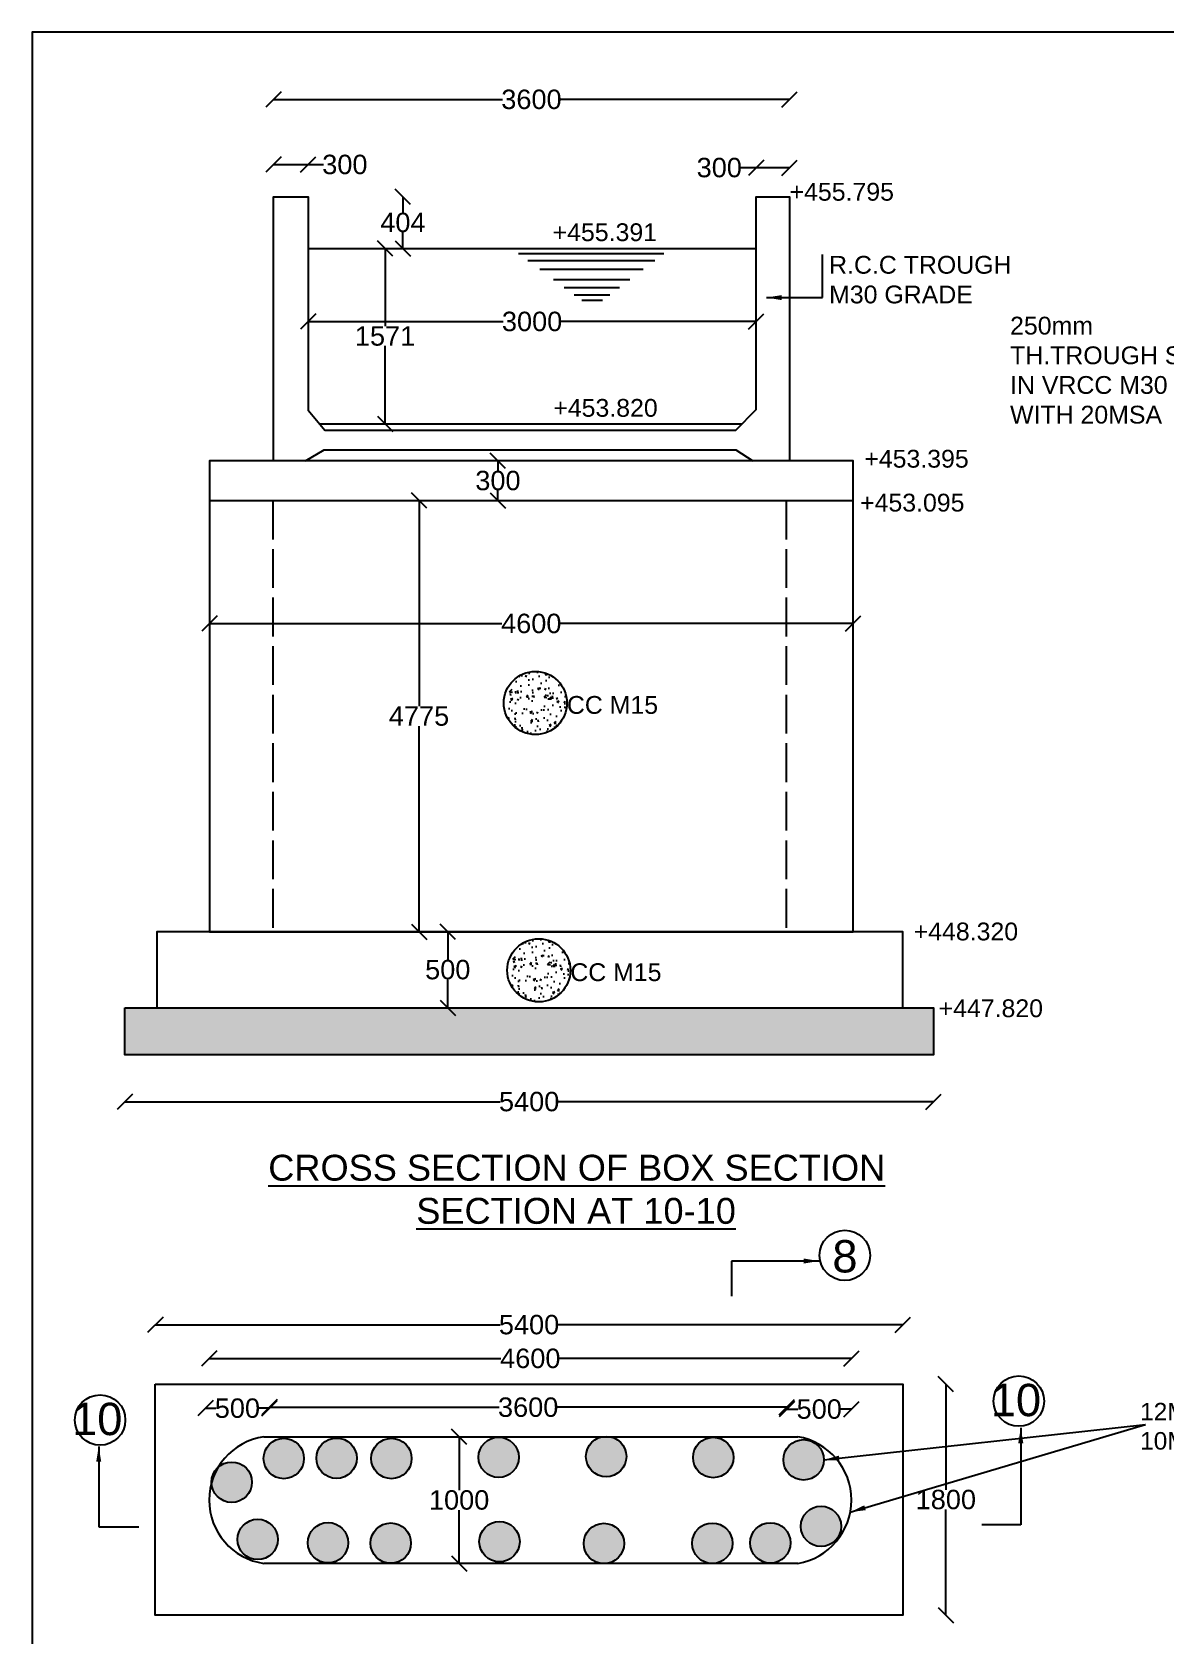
# Model space of a CAD drawing. Header units: millimetres. Extents: x 5124 to 6568637, y 2311 to 91879094.
# Drawn here: x 3768825 to 3775818, y 45945348 to 45955248 of the extents above; entities that cross this region are included whole.
import ezdxf

# ---------------------------------------------------------------- set-up
doc = ezdxf.new("R2010")
doc.units = ezdxf.units.MM
doc.header["$MEASUREMENT"] = 0
doc.linetypes.add('ACAD_ISO02W100', pattern=[15, 12, -3])
for name, color, linetype in [('DIMENSION', 7, 'Continuous'), ('DRAWING', 7, 'Continuous'), ('TEXT', 7, 'Continuous')]:
    doc.layers.add(name, color=color, linetype=linetype)
doc.styles.get("Standard").update_dxf_attribs({"font": 'arial.ttf', "height": 120})
doc.dimstyles.get("Standard").update_dxf_attribs({"dimtxt": 200, "dimasz": 110, "dimexe": 0.18, "dimexo": 0.0625, "dimgap": 0.09, "dimtad": 0, "dimtih": 1, "dimtoh": 1, "dimdec": 0, "dimzin": 0, "dimdsep": 46, "dimtxsty": 'Standard', "dimblk": 'OBLIQUE', "dimcen": 0.09, "dimse1": 1, "dimse2": 1, "dimadec": 0, "dimazin": 0, "dimtfac": 1, "dimtdec": 0, "dimtofl": 0, "dimtmove": 0, "dimatfit": 3, "dimfxl": 1, "dimtolj": 1, "dimtzin": 0, "dimarcsym": 0})

# ---------------------------------------------------------------- blocks, each defined once
blk = doc.blocks.new('_Oblique')
at = {"color": 0, "linetype": 'ByBlock', "lineweight": -2}
blk.add_line((-0.5, -0.5), (0.5, 0.5), dxfattribs=at)
blk = doc.blocks.new('*D80')
at = {"layer": 'Defpoints', "color": 0, "linetype": 'Continuous', "transparency": 16777216}
for p in [(3770530.2, 45953461.6), (3773298.3, 45953461.6), (3773298.3, 45953458.6)]:
    blk.add_point(p, dxfattribs=at)
at = {"layer": 'DIMENSION', "color": 0, "linetype": 'Continuous', "lineweight": -2, "transparency": 16777216}
for p, q in [((3770530.2, 45953458.6), (3771735.2, 45953458.6)), ((3773298.3, 45953458.6), (3772093.3, 45953458.6))]:
    blk.add_line(p, q, dxfattribs=at)
at = {"layer": 'DIMENSION', "color": 0, "linetype": 'Continuous', "lineweight": -2, "transparency": 16777216, "xscale": 95, "yscale": 95, "zscale": 95, "rotation": 180}
blk.add_blockref('_Oblique', (3770530.2, 45953458.6), dxfattribs=at)
at = {"layer": 'DIMENSION', "color": 0, "linetype": 'Continuous', "lineweight": -2, "transparency": 16777216, "xscale": 95, "yscale": 95, "zscale": 95}
blk.add_blockref('_Oblique', (3773298.3, 45953458.6), dxfattribs=at)
at = {"layer": 'DIMENSION', "color": 0, "linetype": 'Continuous', "transparency": 16777216, "insert": (3771914.3, 45953458.6), "char_height": 120, "attachment_point": 5}
blk.add_mtext('\\A1;3000', dxfattribs=at)
blk = doc.blocks.new('*D81')
at = {"layer": 'Defpoints', "color": 0, "linetype": 'Continuous', "transparency": 16777216}
for p in [(3770530.2, 45954230.1), (3770530.2, 45953910.5), (3771116.2, 45953910.5)]:
    blk.add_point(p, dxfattribs=at)
at = {"layer": 'DIMENSION', "color": 0, "linetype": 'Continuous', "lineweight": -2, "transparency": 16777216}
for p, q in [((3771116.2, 45954230.1), (3771116.2, 45954131.6)), ((3771116.2, 45953910.5), (3771116.2, 45954008.9))]:
    blk.add_line(p, q, dxfattribs=at)
at = {"layer": 'DIMENSION', "color": 0, "linetype": 'Continuous', "lineweight": -2, "transparency": 16777216, "xscale": 95, "yscale": 95, "zscale": 95}
for p, rotation in [((3771116.2, 45954230.1), 90), ((3771116.2, 45953910.5), 270)]:
    blk.add_blockref('_Oblique', p, dxfattribs=dict(at, rotation=rotation))
at = {"layer": 'DIMENSION', "color": 0, "linetype": 'Continuous', "transparency": 16777216, "insert": (3771116.2, 45954070.3), "char_height": 120, "attachment_point": 5}
blk.add_mtext('\\A1;404', dxfattribs=at)
blk = doc.blocks.new('*D82')
at = {"layer": 'Defpoints', "color": 0, "linetype": 'Continuous', "transparency": 16777216}
for p in [(3771023.1, 45953910.5), (3771005.9, 45952827.4), (3771023.1, 45952827.4)]:
    blk.add_point(p, dxfattribs=at)
at = {"layer": 'DIMENSION', "color": 0, "linetype": 'Continuous', "lineweight": -2, "transparency": 16777216}
for p, q in [((3771005.9, 45953910.5), (3771005.9, 45953430.3)), ((3771005.9, 45952827.4), (3771005.9, 45953307.6))]:
    blk.add_line(p, q, dxfattribs=at)
at = {"layer": 'DIMENSION', "color": 0, "linetype": 'Continuous', "lineweight": -2, "transparency": 16777216, "xscale": 95, "yscale": 95, "zscale": 95}
for p, rotation in [((3771005.9, 45953910.5), 90), ((3771005.9, 45952827.4), 270)]:
    blk.add_blockref('_Oblique', p, dxfattribs=dict(at, rotation=rotation))
at = {"layer": 'DIMENSION', "color": 0, "linetype": 'Continuous', "transparency": 16777216, "insert": (3771005.9, 45953368.9), "char_height": 120, "attachment_point": 5}
blk.add_mtext('\\A1;1571', dxfattribs=at)
blk = doc.blocks.new('*D85')
at = {"layer": 'Defpoints', "color": 0, "linetype": 'Continuous', "transparency": 16777216}
for p in [(3771604.9, 45952598.2), (3771604.9, 45952352.6), (3771703.3, 45952352.6)]:
    blk.add_point(p, dxfattribs=at)
at = {"layer": 'DRAWING', "color": 0, "linetype": 'Continuous', "lineweight": -2, "transparency": 16777216}
for p, q in [((3771703.3, 45952598.2), (3771703.3, 45952536.8)), ((3771703.3, 45952352.6), (3771703.3, 45952414))]:
    blk.add_line(p, q, dxfattribs=at)
at = {"layer": 'DRAWING', "color": 0, "linetype": 'Continuous', "lineweight": -2, "transparency": 16777216, "xscale": 95, "yscale": 95, "zscale": 95}
for p, rotation in [((3771703.3, 45952598.2), 90), ((3771703.3, 45952352.6), 270)]:
    blk.add_blockref('_Oblique', p, dxfattribs=dict(at, rotation=rotation))
at = {"layer": 'DRAWING', "color": 0, "linetype": 'Continuous', "transparency": 16777216, "insert": (3771703.3, 45952475.4), "char_height": 120, "attachment_point": 5}
blk.add_mtext('\\A1;300', dxfattribs=at)
blk = doc.blocks.new('*D86')
at = {"layer": 'Defpoints', "color": 0, "linetype": 'Continuous', "transparency": 16777216}
for p in [(3771225.1, 45952352.6), (3771215.8, 45949687.6), (3771225.1, 45949687.6)]:
    blk.add_point(p, dxfattribs=at)
at = {"layer": 'DRAWING', "color": 0, "linetype": 'Continuous', "lineweight": -2, "transparency": 16777216}
for p, q in [((3771215.8, 45952352.6), (3771215.8, 45951081.2)), ((3771215.8, 45949687.6), (3771215.8, 45950959))]:
    blk.add_line(p, q, dxfattribs=at)
at = {"layer": 'DRAWING', "color": 0, "linetype": 'Continuous', "lineweight": -2, "transparency": 16777216, "xscale": 95, "yscale": 95, "zscale": 95}
for p, rotation in [((3771215.8, 45952352.6), 90), ((3771215.8, 45949687.6), 270)]:
    blk.add_blockref('_Oblique', p, dxfattribs=dict(at, rotation=rotation))
at = {"layer": 'DRAWING', "color": 0, "linetype": 'Continuous', "transparency": 16777216, "insert": (3771215.8, 45951020.1), "char_height": 120, "attachment_point": 5}
blk.add_mtext('\\A1;4775', dxfattribs=at)
blk = doc.blocks.new('*D87')
at = {"layer": 'Defpoints', "color": 0, "linetype": 'Continuous', "transparency": 16777216}
for p in [(3769920.4, 45951592.3), (3773897.9, 45951592.3), (3773897.9, 45951592.3)]:
    blk.add_point(p, dxfattribs=at)
at = {"layer": 'DRAWING', "color": 0, "linetype": 'Continuous', "lineweight": -2, "transparency": 16777216}
for p, q in [((3769920.4, 45951592.3), (3771727.7, 45951592.3)), ((3773897.9, 45951592.3), (3772090.6, 45951592.3))]:
    blk.add_line(p, q, dxfattribs=at)
at = {"layer": 'DRAWING', "color": 0, "linetype": 'Continuous', "lineweight": -2, "transparency": 16777216, "xscale": 95, "yscale": 95, "zscale": 95, "rotation": 180}
blk.add_blockref('_Oblique', (3769920.4, 45951592.3), dxfattribs=at)
at = {"layer": 'DRAWING', "color": 0, "linetype": 'Continuous', "lineweight": -2, "transparency": 16777216, "xscale": 95, "yscale": 95, "zscale": 95}
blk.add_blockref('_Oblique', (3773897.9, 45951592.3), dxfattribs=at)
at = {"layer": 'DRAWING', "color": 0, "linetype": 'Continuous', "transparency": 16777216, "insert": (3771909.2, 45951592.3), "char_height": 120, "attachment_point": 5}
blk.add_mtext('\\A1;4600', dxfattribs=at)
blk = doc.blocks.new('*D88')
at = {"layer": 'Defpoints', "color": 0, "linetype": 'Continuous', "transparency": 16777216}
for p in [(3771393.2, 45949687.6), (3771393.2, 45949687.6), (3771393.2, 45949218.4)]:
    blk.add_point(p, dxfattribs=at)
at = {"layer": 'DRAWING', "color": 0, "linetype": 'Continuous', "lineweight": -2, "transparency": 16777216}
for p, q in [((3771393.2, 45949687.6), (3771393.2, 45949514.3)), ((3771393.2, 45949218.4), (3771393.2, 45949391.6))]:
    blk.add_line(p, q, dxfattribs=at)
at = {"layer": 'DRAWING', "color": 0, "linetype": 'Continuous', "lineweight": -2, "transparency": 16777216, "xscale": 95, "yscale": 95, "zscale": 95}
for p, rotation in [((3771393.2, 45949687.6), 90), ((3771393.2, 45949218.4), 270)]:
    blk.add_blockref('_Oblique', p, dxfattribs=dict(at, rotation=rotation))
at = {"layer": 'DRAWING', "color": 0, "linetype": 'Continuous', "transparency": 16777216, "insert": (3771393.2, 45949453), "char_height": 120, "attachment_point": 5}
blk.add_mtext('\\A1;500', dxfattribs=at)
blk = doc.blocks.new('*D89')
at = {"layer": 'Defpoints', "color": 0, "linetype": 'Continuous', "transparency": 16777216}
for p in [(3769398, 45948927.8), (3774394.3, 45948927.8), (3774394.3, 45948637.5)]:
    blk.add_point(p, dxfattribs=at)
at = {"layer": 'DRAWING', "color": 0, "linetype": 'Continuous', "lineweight": -2, "transparency": 16777216}
for p, q in [((3769398, 45948637.5), (3771717.1, 45948637.5)), ((3774394.3, 45948637.5), (3772075.2, 45948637.5))]:
    blk.add_line(p, q, dxfattribs=at)
at = {"layer": 'DRAWING', "color": 0, "linetype": 'Continuous', "lineweight": -2, "transparency": 16777216, "xscale": 95, "yscale": 95, "zscale": 95, "rotation": 180}
blk.add_blockref('_Oblique', (3769398, 45948637.5), dxfattribs=at)
at = {"layer": 'DRAWING', "color": 0, "linetype": 'Continuous', "lineweight": -2, "transparency": 16777216, "xscale": 95, "yscale": 95, "zscale": 95}
blk.add_blockref('_Oblique', (3774394.3, 45948637.5), dxfattribs=at)
at = {"layer": 'DRAWING', "color": 0, "linetype": 'Continuous', "transparency": 16777216, "insert": (3771896.1, 45948637.5), "char_height": 120, "attachment_point": 5}
blk.add_mtext('\\A1;5400', dxfattribs=at)
blk = doc.blocks.new('*D90')
at = {"layer": 'Defpoints', "color": 0, "linetype": 'Continuous', "transparency": 16777216}
for p in [(3770530.2, 45954428.7), (3770315.8, 45954230.1), (3770530.2, 45954230.1)]:
    blk.add_point(p, dxfattribs=at)
at = {"layer": 'DIMENSION', "color": 0, "linetype": 'Continuous', "lineweight": -2, "transparency": 16777216}
for p, q in [((3770315.8, 45954428.7), (3770530.2, 45954428.7)), ((3770530.2, 45954428.7), (3770625.2, 45954428.7))]:
    blk.add_line(p, q, dxfattribs=at)
at = {"layer": 'DIMENSION', "color": 0, "linetype": 'Continuous', "lineweight": -2, "transparency": 16777216, "xscale": 95, "yscale": 95, "zscale": 95, "rotation": 180}
blk.add_blockref('_Oblique', (3770315.8, 45954428.7), dxfattribs=at)
at = {"layer": 'DIMENSION', "color": 0, "linetype": 'Continuous', "lineweight": -2, "transparency": 16777216, "xscale": 95, "yscale": 95, "zscale": 95}
blk.add_blockref('_Oblique', (3770530.2, 45954428.7), dxfattribs=at)
at = {"layer": 'DIMENSION', "color": 0, "linetype": 'Continuous', "transparency": 16777216, "insert": (3770757.6, 45954428.7), "char_height": 120, "attachment_point": 5}
blk.add_mtext('\\A1;300', dxfattribs=at)
blk = doc.blocks.new('*D91')
at = {"layer": 'Defpoints', "color": 0, "linetype": 'Continuous', "transparency": 16777216}
for p in [(3773298.3, 45954409.4), (3773298.3, 45954230.1), (3773504.2, 45954230.1)]:
    blk.add_point(p, dxfattribs=at)
at = {"layer": 'DIMENSION', "color": 0, "linetype": 'Continuous', "lineweight": -2, "transparency": 16777216}
for p, q in [((3773298.3, 45954409.4), (3773203.3, 45954409.4)), ((3773504.2, 45954409.4), (3773298.3, 45954409.4))]:
    blk.add_line(p, q, dxfattribs=at)
at = {"layer": 'DIMENSION', "color": 0, "linetype": 'Continuous', "lineweight": -2, "transparency": 16777216, "xscale": 95, "yscale": 95, "zscale": 95, "rotation": 180}
blk.add_blockref('_Oblique', (3773298.3, 45954409.4), dxfattribs=at)
at = {"layer": 'DIMENSION', "color": 0, "linetype": 'Continuous', "lineweight": -2, "transparency": 16777216, "xscale": 95, "yscale": 95, "zscale": 95}
blk.add_blockref('_Oblique', (3773504.2, 45954409.4), dxfattribs=at)
at = {"layer": 'DIMENSION', "color": 0, "linetype": 'Continuous', "transparency": 16777216, "insert": (3773070.9, 45954409.4), "char_height": 120, "attachment_point": 5}
blk.add_mtext('\\A1;300', dxfattribs=at)
blk = doc.blocks.new('*D92')
at = {"layer": 'Defpoints', "color": 0, "linetype": 'Continuous', "transparency": 16777216}
for p in [(3773505, 45954831), (3770315.8, 45954230.1), (3773505, 45954205.5)]:
    blk.add_point(p, dxfattribs=at)
at = {"layer": 'DIMENSION', "color": 0, "linetype": 'Continuous', "lineweight": -2, "transparency": 16777216}
for p, q in [((3770315.8, 45954831), (3771731.4, 45954831)), ((3773505, 45954831), (3772089.4, 45954831))]:
    blk.add_line(p, q, dxfattribs=at)
at = {"layer": 'DIMENSION', "color": 0, "linetype": 'Continuous', "lineweight": -2, "transparency": 16777216, "xscale": 95, "yscale": 95, "zscale": 95, "rotation": 180}
blk.add_blockref('_Oblique', (3770315.8, 45954831), dxfattribs=at)
at = {"layer": 'DIMENSION', "color": 0, "linetype": 'Continuous', "lineweight": -2, "transparency": 16777216, "xscale": 95, "yscale": 95, "zscale": 95}
blk.add_blockref('_Oblique', (3773505, 45954831), dxfattribs=at)
at = {"layer": 'DIMENSION', "color": 0, "linetype": 'Continuous', "transparency": 16777216, "insert": (3771910.4, 45954831), "char_height": 120, "attachment_point": 5}
blk.add_mtext('\\A1;3600', dxfattribs=at)
blk = doc.blocks.new('*D119')
at = {"layer": 'Defpoints', "color": 0, "linetype": 'Continuous', "transparency": 16777216}
for p in [(3774204.6, 45947259.2), (3769586.5, 45946892.6), (3774204.6, 45946892.6)]:
    blk.add_point(p, dxfattribs=at)
at = {"layer": 'DIMENSION', "color": 0, "linetype": 'Continuous', "lineweight": -2, "transparency": 16777216}
for p, q in [((3769586.5, 45947259.2), (3771716.5, 45947259.2)), ((3774204.6, 45947259.2), (3772074.6, 45947259.2))]:
    blk.add_line(p, q, dxfattribs=at)
at = {"layer": 'DIMENSION', "color": 0, "linetype": 'Continuous', "lineweight": -2, "transparency": 16777216, "xscale": 95, "yscale": 95, "zscale": 95, "rotation": 180}
blk.add_blockref('_Oblique', (3769586.5, 45947259.2), dxfattribs=at)
at = {"layer": 'DIMENSION', "color": 0, "linetype": 'Continuous', "lineweight": -2, "transparency": 16777216, "xscale": 95, "yscale": 95, "zscale": 95}
blk.add_blockref('_Oblique', (3774204.6, 45947259.2), dxfattribs=at)
at = {"layer": 'DIMENSION', "color": 0, "linetype": 'Continuous', "transparency": 16777216, "insert": (3771895.5, 45947259.2), "char_height": 120, "attachment_point": 5}
blk.add_mtext('\\A1;5400', dxfattribs=at)
blk = doc.blocks.new('*D120')
at = {"layer": 'Defpoints', "color": 0, "linetype": 'Continuous', "transparency": 16777216}
for p in [(3773887.1, 45947050.7), (3769919.2, 45946175.6), (3773887.1, 45946175.6)]:
    blk.add_point(p, dxfattribs=at)
at = {"layer": 'DIMENSION', "color": 0, "linetype": 'Continuous', "lineweight": -2, "transparency": 16777216}
for p, q in [((3769919.2, 45947050.7), (3771721.7, 45947050.7)), ((3773887.1, 45947050.7), (3772084.7, 45947050.7))]:
    blk.add_line(p, q, dxfattribs=at)
at = {"layer": 'DIMENSION', "color": 0, "linetype": 'Continuous', "lineweight": -2, "transparency": 16777216, "xscale": 95, "yscale": 95, "zscale": 95, "rotation": 180}
blk.add_blockref('_Oblique', (3769919.2, 45947050.7), dxfattribs=at)
at = {"layer": 'DIMENSION', "color": 0, "linetype": 'Continuous', "lineweight": -2, "transparency": 16777216, "xscale": 95, "yscale": 95, "zscale": 95}
blk.add_blockref('_Oblique', (3773887.1, 45947050.7), dxfattribs=at)
at = {"layer": 'DIMENSION', "color": 0, "linetype": 'Continuous', "transparency": 16777216, "insert": (3771903.2, 45947050.7), "char_height": 120, "attachment_point": 5}
blk.add_mtext('\\A1;4600', dxfattribs=at)
blk = doc.blocks.new('*D121')
at = {"layer": 'Defpoints', "color": 0, "linetype": 'Continuous', "transparency": 16777216}
for p in [(3773489, 45946749), (3770291.1, 45946567.1), (3773489, 45946567.1)]:
    blk.add_point(p, dxfattribs=at)
at = {"layer": 'DIMENSION', "color": 0, "linetype": 'Continuous', "lineweight": -2, "transparency": 16777216}
for p, q in [((3770291.1, 45946749), (3771711, 45946749)), ((3773489, 45946749), (3772069.1, 45946749))]:
    blk.add_line(p, q, dxfattribs=at)
at = {"layer": 'DIMENSION', "color": 0, "linetype": 'Continuous', "lineweight": -2, "transparency": 16777216, "xscale": 95, "yscale": 95, "zscale": 95, "rotation": 180}
blk.add_blockref('_Oblique', (3770291.1, 45946749), dxfattribs=at)
at = {"layer": 'DIMENSION', "color": 0, "linetype": 'Continuous', "lineweight": -2, "transparency": 16777216, "xscale": 95, "yscale": 95, "zscale": 95}
blk.add_blockref('_Oblique', (3773489, 45946749), dxfattribs=at)
at = {"layer": 'DIMENSION', "color": 0, "linetype": 'Continuous', "transparency": 16777216, "insert": (3771890, 45946749), "char_height": 120, "attachment_point": 5}
blk.add_mtext('\\A1;3600', dxfattribs=at)
blk = doc.blocks.new('*D122')
at = {"layer": 'Defpoints', "color": 0, "linetype": 'Continuous', "transparency": 16777216}
for p in [(3773489, 45946749), (3773887.8, 45946749), (3773887.8, 45946737.3)]:
    blk.add_point(p, dxfattribs=at)
at = {"layer": 'DIMENSION', "color": 0, "linetype": 'Continuous', "lineweight": -2, "transparency": 16777216}
for p, q in [((3773489, 45946737.3), (3773555.9, 45946737.3)), ((3773887.8, 45946737.3), (3773820.8, 45946737.3))]:
    blk.add_line(p, q, dxfattribs=at)
at = {"layer": 'DIMENSION', "color": 0, "linetype": 'Continuous', "lineweight": -2, "transparency": 16777216, "xscale": 95, "yscale": 95, "zscale": 95, "rotation": 180}
blk.add_blockref('_Oblique', (3773489, 45946737.3), dxfattribs=at)
at = {"layer": 'DIMENSION', "color": 0, "linetype": 'Continuous', "lineweight": -2, "transparency": 16777216, "xscale": 95, "yscale": 95, "zscale": 95}
blk.add_blockref('_Oblique', (3773887.8, 45946737.3), dxfattribs=at)
at = {"layer": 'DIMENSION', "color": 0, "linetype": 'Continuous', "transparency": 16777216, "insert": (3773688.4, 45946737.3), "char_height": 120, "attachment_point": 5}
blk.add_mtext('\\A1;500', dxfattribs=at)
blk = doc.blocks.new('*D123')
at = {"layer": 'Defpoints', "color": 0, "linetype": 'Continuous', "transparency": 16777216}
for p in [(3769895.8, 45946749), (3769895.8, 45946742.9), (3770291.1, 45946749)]:
    blk.add_point(p, dxfattribs=at)
at = {"layer": 'DIMENSION', "color": 0, "linetype": 'Continuous', "lineweight": -2, "transparency": 16777216}
for p, q in [((3769895.8, 45946742.9), (3769961, 45946742.9)), ((3770291.1, 45946742.9), (3770225.9, 45946742.9))]:
    blk.add_line(p, q, dxfattribs=at)
at = {"layer": 'DIMENSION', "color": 0, "linetype": 'Continuous', "lineweight": -2, "transparency": 16777216, "xscale": 95, "yscale": 95, "zscale": 95, "rotation": 180}
blk.add_blockref('_Oblique', (3769895.8, 45946742.9), dxfattribs=at)
at = {"layer": 'DIMENSION', "color": 0, "linetype": 'Continuous', "lineweight": -2, "transparency": 16777216, "xscale": 95, "yscale": 95, "zscale": 95}
blk.add_blockref('_Oblique', (3770291.1, 45946742.9), dxfattribs=at)
at = {"layer": 'DIMENSION', "color": 0, "linetype": 'Continuous', "transparency": 16777216, "insert": (3770093.5, 45946742.9), "char_height": 120, "attachment_point": 5}
blk.add_mtext('\\A1;500', dxfattribs=at)
blk = doc.blocks.new('*D124')
at = {"layer": 'Defpoints', "color": 0, "linetype": 'Continuous', "transparency": 16777216}
for p in [(3771472.5, 45946567.1), (3771463.5, 45945784.1), (3771472.5, 45945784.1)]:
    blk.add_point(p, dxfattribs=at)
at = {"layer": 'DIMENSION', "color": 0, "linetype": 'Continuous', "lineweight": -2, "transparency": 16777216}
for p, q in [((3771463.5, 45946567.1), (3771463.5, 45946236.9)), ((3771463.5, 45945784.1), (3771463.5, 45946114.2))]:
    blk.add_line(p, q, dxfattribs=at)
at = {"layer": 'DIMENSION', "color": 0, "linetype": 'Continuous', "lineweight": -2, "transparency": 16777216, "xscale": 95, "yscale": 95, "zscale": 95}
for p, rotation in [((3771463.5, 45946567.1), 90), ((3771463.5, 45945784.1), 270)]:
    blk.add_blockref('_Oblique', p, dxfattribs=dict(at, rotation=rotation))
at = {"layer": 'DIMENSION', "color": 0, "linetype": 'Continuous', "transparency": 16777216, "insert": (3771463.5, 45946175.6), "char_height": 120, "attachment_point": 5}
blk.add_mtext('\\A1;1000', dxfattribs=at)
blk = doc.blocks.new('*D125')
at = {"layer": 'Defpoints', "color": 0, "linetype": 'Continuous', "transparency": 16777216}
for p in [(3774204.6, 45946892.6), (3774204.6, 45945464.3), (3774470.7, 45945464.3)]:
    blk.add_point(p, dxfattribs=at)
at = {"layer": 'DIMENSION', "color": 0, "linetype": 'Continuous', "lineweight": -2, "transparency": 16777216}
for p, q in [((3774470.7, 45946892.6), (3774470.7, 45946239.8)), ((3774470.7, 45945464.3), (3774470.7, 45946117.1))]:
    blk.add_line(p, q, dxfattribs=at)
at = {"layer": 'DIMENSION', "color": 0, "linetype": 'Continuous', "lineweight": -2, "transparency": 16777216, "xscale": 95, "yscale": 95, "zscale": 95}
for p, rotation in [((3774470.7, 45946892.6), 90), ((3774470.7, 45945464.3), 270)]:
    blk.add_blockref('_Oblique', p, dxfattribs=dict(at, rotation=rotation))
at = {"layer": 'DIMENSION', "color": 0, "linetype": 'Continuous', "transparency": 16777216, "insert": (3774470.7, 45946178.4), "char_height": 120, "attachment_point": 5}
blk.add_mtext('\\A1;1800', dxfattribs=at)

msp = doc.modelspace()

# ---------------------------------------------------------------- hatches: boundary and pattern name
at = {"layer": 'DRAWING', "linetype": 'Continuous'}
h = msp.add_hatch(dxfattribs=at)
h.set_pattern_fill('AR-CONC', color=256, scale=20, style=0)
h.set_pattern_definition([(50, (0, 0), (143.45203652, -12.550427), [15, -165]), (355, (0, 0), (-27.7502667, 150.43842674), [12, -132]), (100.4514, (11.95, -1.05), (115.70187634, 137.8879084), [12.748038, -140.2284224]), (46.1842, (0, 40), (213.4482097, -33.10380287), [22.5, -247.5]), (96.6356, (17.79, 37.24), (186.9325411, 194.8235742), [19.1220576, -210.3426]), (351.1842, (0, 40), (186.932389, 194.8237202), [18, -198]), (21, (20, 30), (119.38141042, -80.52377813), [15, -165]), (326, (20, 30), (48.6630664, 145.030009), [12, -132]), (71.4514, (29.95, 23.29), (168.0445257, 64.50609934), [12.748038, -140.2284224]), (37.5, (0, 0), (2.431971063, 66.578770766), [0, -130.4, 0, -134, 0, -132.5]), (7.5, (0, 0), (52.61390749, 78.88234238), [0, -76.4, 0, -127.4, 0, -50.5]), (327.5, (-44.6, 0), (106.764487234, -4.510974347), [0, -50, 0, -156, 0, -207]), (317.5, (-64.6, 0), (116.63723387, 20.02099647), [0, -65, 0, -103.6, 0, -147])])
h.paths.add_polyline_path([(3772129.6, 45951101.2, 1), (3771739.6, 45951101.2, 1)])
h = msp.add_hatch(dxfattribs=at)
h.set_pattern_fill('AR-CONC', color=256, scale=20, style=0)
h.set_pattern_definition([(50, (21.23, -1651.79), (143.45203652, -12.550427), [15, -165]), (355, (21.23, -1651.79), (-27.7502667, 150.43842674), [12, -132]), (100.4514, (33.18, -1652.84), (115.70187634, 137.8879084), [12.748038, -140.2284224]), (46.1842, (21.23, -1611.8), (213.4482097, -33.10380287), [22.5, -247.5]), (96.6356, (39.01, -1614.55), (186.9325411, 194.8235742), [19.1220576, -210.3426]), (351.1842, (21.23, -1611.8), (186.932389, 194.8237202), [18, -198]), (21, (41.23, -1621.79), (119.38141042, -80.52377813), [15, -165]), (326, (41.23, -1621.79), (48.6630664, 145.030009), [12, -132]), (71.4514, (51.18, -1628.5), (168.0445257, 64.50609934), [12.748038, -140.2284224]), (37.5, (21.227, -1651.79), (2.431971063, 66.578770766), [0, -130.4, 0, -134, 0, -132.5]), (7.5, (21.23, -1651.79), (52.61390749, 78.88234238), [0, -76.4, 0, -127.4, 0, -50.5]), (327.5, (-23.373, -1651.79), (106.764487234, -4.510974347), [0, -50, 0, -156, 0, -207]), (317.5, (-43.37, -1651.79), (116.63723387, 20.02099647), [0, -65, 0, -103.6, 0, -147])])
h.paths.add_polyline_path([(3772150.8, 45949449.4, 1), (3771760.8, 45949449.4, 1)])
h = msp.add_hatch(dxfattribs=at)
h.set_pattern_fill('AR-CONC', color=256, scale=25, style=0)
h.set_pattern_definition([(50, (0, 0), (179.31504565, -15.68803375), [18.75, -206.25]), (355, (0, 0), (-34.6878334, 188.0480334), [15, -165]), (100.4514, (14.94, -1.3), (144.6273454, 172.3598855), [15.9350475, -175.285528]), (46.1842, (0, 50), (266.8102622, -41.3797536), [28.125, -309.375]), (96.6356, (22.23, 46.55), (233.6656764, 243.5294677), [23.902572, -262.92825]), (351.1842, (0, 50), (233.6654863, 243.5296502), [22.5, -247.5]), (21, (25, 37.5), (149.22676303, -100.65472267), [18.75, -206.25]), (326, (25, 37.5), (60.828833, 181.28751126), [15, -165]), (71.4514, (37.44, 29.11), (210.05565715, 80.6326242), [15.9350475, -175.285528]), (37.5, (0, 0), (3.03996383, 83.22346346), [0, -163, 0, -167.5, 0, -165.625]), (7.5, (0, 0), (65.76738436, 98.60292797), [0, -95.5, 0, -159.25, 0, -63.125]), (327.5, (-55.75, 0), (133.45560904, -5.63871793), [0, -62.5, 0, -195, 0, -258.75]), (317.5, (-80.75, 0), (145.79654234, 25.02624558), [0, -81.25, 0, -129.5, 0, -183.75])])
h.paths.add_polyline_path([(3774394.3, 45949218.4), (3769398, 45949218.4), (3769398, 45948927.8), (3774394.3, 45948927.8)])
for points in [[(3770505, 45946432.7, 1), (3770255.3, 45946432.7, 1)], [(3770831, 45946434.2, 1), (3770581.4, 45946434.2, 1)], [(3771170, 45946432.7, 1), (3770920.4, 45946432.7, 1)], [(3771832.9, 45946439.9, 1), (3771583.2, 45946439.9, 1)], [(3772496.9, 45946444.4, 1), (3772247.2, 45946444.4, 1)], [(3773158.4, 45946438.7, 1), (3772908.7, 45946438.7, 1)], [(3773716.6, 45946424.3, 1), (3773467, 45946424.3, 1)], [(3770183.3, 45946285.8, 1), (3769933.6, 45946285.8, 1)], [(3773824.2, 45946013.2, 1), (3773574.5, 45946013.2, 1)], [(3770343.6, 45945932.3, 1), (3770094, 45945932.3, 1)], [(3770778.4, 45945911.9, 1), (3770528.7, 45945911.9, 1)], [(3771166, 45945909.6, 1), (3770916.3, 45945909.6, 1)], [(3771838, 45945918.7, 1), (3771588.3, 45945918.7, 1)], [(3772482.9, 45945907.5, 1), (3772233.2, 45945907.5, 1)], [(3773152.5, 45945908.7, 1), (3772902.9, 45945908.7, 1)], [(3773511.5, 45945910.9, 1), (3773261.8, 45945910.9, 1)]]:
    msp.add_hatch(color=256, dxfattribs=at).paths.add_polyline_path(points)

# ---------------------------------------------------------------- linework, layer by layer
at = {"layer": 'DIMENSION', "linetype": 'Continuous'}
msp.add_lwpolyline([(3770530.2, 45953910.5), (3773298.3, 45953910.5)], dxfattribs=at)
for centre in [(3773846.6, 45947687.6), (3774921.7, 45946787.1), (3769245.4, 45946670)]:
    msp.add_circle(centre, 155.7, dxfattribs=at)
at = {"layer": 'DRAWING', "linetype": 'Continuous'}
for p, q in [((3771787.8, 45953910.5), (3772769.6, 45953910.5)), ((3772349.2, 45953589.1), (3772222.3, 45953589.1)), ((3770257.5, 45946567.1), (3773555.5, 45946567.1)), ((3773555.5, 45945784.1), (3770257.5, 45945784.1))]:
    msp.add_line(p, q, dxfattribs=at)
for points in [[(3799961.6, 45955247.7), (3768824.8, 45955247.7), (3768824.8, 45933810.5), (3799961.6, 45933810.5)], [(3769920.4, 45949687.6), (3773897.9, 45949687.6), (3773897.9, 45952598.2), (3769920.4, 45952598.2)], [(3769596.5, 45949218.4), (3774204.1, 45949218.4), (3774204.1, 45949687.6), (3769596.5, 45949687.6)], [(3769398, 45949218.4), (3774394.3, 45949218.4), (3774394.3, 45948927.8), (3769398, 45948927.8)], [(3769586.5, 45946892.6), (3774204.6, 45946892.6), (3774204.6, 45945464.3), (3769586.5, 45945464.3)]]:
    msp.add_lwpolyline(points, close=True, dxfattribs=at)
for points in [[(3770315.8, 45952598.2), (3770315.8, 45954230.1), (3770530.2, 45954230.1), (3770530.2, 45952911.5), (3770633.3, 45952787.9), (3773173.5, 45952787.9), (3773298.3, 45952915.9), (3773298.3, 45954230.1), (3773504.2, 45954230.1), (3773504.2, 45952598.2)], [(3771830.8, 45953878.7), (3772728, 45953878.7)], [(3771888.8, 45953835.8), (3772671.9, 45953835.8)], [(3771961.6, 45953781.9), (3772601.5, 45953781.9)], [(3772047.6, 45953718.3), (3772518.2, 45953718.3)], [(3772113.4, 45953669.6), (3772454.6, 45953669.6)], [(3772174.4, 45953624.5), (3772395.6, 45953624.5)], [(3770600.4, 45952827.4), (3773212, 45952827.4)], [(3770513.9, 45952598.2), (3770629.9, 45952666.7), (3773173.5, 45952666.7), (3773278.2, 45952598.2)], [(3769920.4, 45952352.6), (3773897.9, 45952352.6)]]:
    msp.add_lwpolyline(points, dxfattribs=at)
at = {"layer": 'DRAWING', "linetype": 'ACAD_ISO02W100', "ltscale": 20}
for points in [[(3770313.1, 45952352.6), (3770313.1, 45949687.6)], [(3773484.7, 45952352.6), (3773484.7, 45949687.6)]]:
    msp.add_lwpolyline(points, dxfattribs=at)
at = {"layer": 'DRAWING', "linetype": 'Continuous'}
for centre, radius in [((3771934.6, 45951101.2), 195), ((3771955.8, 45949449.4), 195), ((3770380.2, 45946432.7), 124.8), ((3770706.2, 45946434.2), 124.8), ((3771045.2, 45946432.7), 124.8), ((3771708, 45946439.9), 124.8), ((3772372.1, 45946444.4), 124.8), ((3773033.5, 45946438.7), 124.8), ((3773591.8, 45946424.3), 124.8), ((3770058.5, 45946285.8), 124.8), ((3773699.4, 45946013.2), 124.8), ((3770218.8, 45945932.3), 124.8), ((3770653.6, 45945911.9), 124.8), ((3771041.2, 45945909.6), 124.8), ((3771713.1, 45945918.7), 124.8), ((3772358, 45945907.5), 124.8), ((3773027.7, 45945908.7), 124.8), ((3773386.6, 45945910.9), 124.8)]:
    msp.add_circle(centre, radius, dxfattribs=at)
for centre, radius, start, end in [((3770314.9, 45946175.6), 395.7, 98.3396, 261.6604), ((3773490.2, 45946175.6), 396.9, 279.47044, 80.52956)]:
    msp.add_arc(centre, radius, start, end, dxfattribs=at)

# ---------------------------------------------------------------- texts
at = {"layer": 'TEXT', "linetype": 'Continuous'}
for s, height, p in [('+455.795', 110, (3773505, 45954205.5)), ('+455.391', 110, (3772041.1, 45953955.6)), ('+453.820', 110, (3772045.3, 45952870.2)), ('+453.395', 110, (3773966.8, 45952555.8)), ('+453.095', 110, (3773940.8, 45952284.6)), ('CC M15', 110, (3772129.3, 45951034.5)), ('+448.320', 110, (3774272, 45949634.4)), ('CC M15', 110, (3772150.5, 45949382.8)), ('+447.820', 110, (3774425.9, 45949159.9)), ('8', 200, (3773769.7, 45947582.2)), ('10', 200, (3774748.5, 45946694)), ('10', 200, (3769072.2, 45946577))]:
    msp.add_text(s, height=height, dxfattribs=at).set_placement(p)
at = {"layer": 'TEXT', "linetype": 'Continuous', "attachment_point": 1}
for s, insert, char_height, width in [('R.C.C TROUGH\\PM30 GRADE', (3773749.5, 45953864.3), 110, 1369.391), ('250mm TH.TROUGH SLAB IN VRCC M30\\PWITH 20MSA', (3774867.6, 45953488.4), 110, 1457.212), ('\\pi298.79;{\\LCROSS SECTION OF BOX SECTION\\P\\pi1213.3;SECTION AT 10-10}', (3769985.4, 45948309.6), 160, 4380.823), ('{\\H1.0833x;12MM Ø 250 C/C (VERTICALS)\\P10MM Ø 200 C/C (RINGS)}', (3775670.8, 45946776.4), 100, 2156.811)]:
    msp.add_mtext(s, dxfattribs=dict(at, insert=insert, char_height=char_height, width=width))

# ---------------------------------------------------------------- dimensions: what is measured, and where the dimension line sits
at = {"layer": 'DIMENSION', "linetype": 'Continuous'}
for base, p1, p2, text, picture, middle in [((3773505, 45954831), (3770315.8, 45954230.1), (3773505, 45954205.5), '3600', '*D92', (3771910.4, 45954831)), ((3770530.2, 45954428.7), (3770315.8, 45954230.1), (3770530.2, 45954230.1), '300', '*D90', (3770757.6, 45954428.7)), ((3773298.3, 45954409.4), (3773504.2, 45954230.1), (3773298.3, 45954230.1), '300', '*D91', (3773070.9, 45954409.4)), ((3773298.3, 45953458.6), (3770530.2, 45953461.6), (3773298.3, 45953461.6), '3000', '*D80', (3771914.3, 45953458.6)), ((3774204.6, 45947259.2), (3769586.5, 45946892.6), (3774204.6, 45946892.6), '5400', '*D119', (3771895.5, 45947259.2)), ((3773887.1, 45947050.7), (3769919.2, 45946175.6), (3773887.1, 45946175.6), '4600', '*D120', (3771903.2, 45947050.7)), ((3769895.8, 45946742.9), (3770291.1, 45946749), (3769895.8, 45946749), '500', '*D123', (3770093.5, 45946742.9)), ((3773489, 45946749), (3770291.1, 45946567.1), (3773489, 45946567.1), '3600', '*D121', (3771890, 45946749)), ((3773887.8, 45946737.3), (3773489, 45946749), (3773887.8, 45946749), '500', '*D122', (3773688.4, 45946737.3))]:
    dim = msp.add_linear_dim(base=base, p1=p1, p2=p2, text=text, dimstyle='Standard', override={"dimasz": 95, "dimarcsym": 1}, dxfattribs=at)
    dim.commit()
    dim.dimension.update_dxf_attribs({"geometry": picture, "text_midpoint": middle})
for base, p1, p2, text, picture, middle in [((3771116.2, 45953910.5), (3770530.2, 45954230.1), (3770530.2, 45953910.5), '404', '*D81', (3771116.2, 45954070.3)), ((3771005.9, 45952827.4), (3771023.1, 45953910.5), (3771023.1, 45952827.4), '1571', '*D82', (3771005.9, 45953368.9)), ((3774470.7, 45945464.3), (3774204.6, 45946892.6), (3774204.6, 45945464.3), '1800', '*D125', (3774470.7, 45946178.4)), ((3771463.5, 45945784.1), (3771472.5, 45946567.1), (3771472.5, 45945784.1), '1000', '*D124', (3771463.5, 45946175.6))]:
    dim = msp.add_linear_dim(base=base, p1=p1, p2=p2, angle=90, text=text, dimstyle='Standard', override={"dimasz": 95, "dimarcsym": 1}, dxfattribs=at)
    dim.commit()
    dim.dimension.update_dxf_attribs({"geometry": picture, "text_midpoint": middle})
at = {"layer": 'DRAWING', "linetype": 'Continuous'}
for base, p1, p2, text, picture, middle in [((3771703.3, 45952352.6), (3771604.9, 45952598.2), (3771604.9, 45952352.6), '300', '*D85', (3771703.3, 45952475.4)), ((3771215.8, 45949687.6), (3771225.1, 45952352.6), (3771225.1, 45949687.6), '4775', '*D86', (3771215.8, 45951020.1)), ((3771393.2, 45949687.6), (3771393.2, 45949218.4), (3771393.2, 45949687.6), '500', '*D88', (3771393.2, 45949453))]:
    dim = msp.add_linear_dim(base=base, p1=p1, p2=p2, angle=90, text=text, dimstyle='Standard', override={"dimasz": 95, "dimarcsym": 1}, dxfattribs=at)
    dim.commit()
    dim.dimension.update_dxf_attribs({"geometry": picture, "text_midpoint": middle})
for base, p1, p2, text, picture, middle in [((3773897.9, 45951592.3), (3769920.4, 45951592.3), (3773897.9, 45951592.3), '4600', '*D87', (3771909.2, 45951592.3)), ((3774394.3, 45948637.5), (3769398, 45948927.8), (3774394.3, 45948927.8), '5400', '*D89', (3771896.1, 45948637.5))]:
    dim = msp.add_linear_dim(base=base, p1=p1, p2=p2, text=text, dimstyle='Standard', override={"dimasz": 95, "dimarcsym": 1}, dxfattribs=at)
    dim.commit()
    dim.dimension.update_dxf_attribs({"geometry": picture, "text_midpoint": middle})

# ---------------------------------------------------------------- leaders
for points in [[(3773362.1, 45953606.6), (3773707.6, 45953606.6), (3773707.6, 45953873)], [(3773687.1, 45947652.8), (3773146.4, 45947652.8), (3773146.4, 45947434.9)], [(3773716.6, 45946424.3), (3775703.5, 45946643.1)], [(3773880.1, 45946101.3), (3775703.5, 45946643.1)], [(3774933.7, 45946621.3), (3774933.7, 45946022.7), (3774693.1, 45946022.7)], [(3769236.7, 45946507), (3769236.7, 45946011.2), (3769483.9, 45946011.2)]]:
    msp.add_leader(points, dimstyle='Standard', override={"dimasz": 95, "dimgap": 0.09, "dimtad": 0, "dimarcsym": 1}, dxfattribs=at)

doc.saveas('drawing.dxf')
